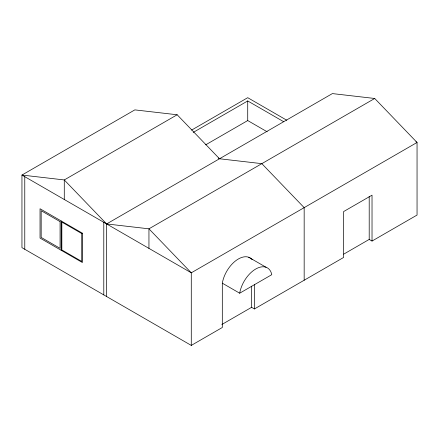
<?xml version="1.0" encoding="UTF-8"?>
<svg xmlns="http://www.w3.org/2000/svg" width="439" height="439" viewBox="0 0 439 439"><rect width="100%" height="100%" fill="white"/><g stroke="black" fill="none" stroke-linecap="round" stroke-linejoin="round"><path stroke-width="0.66" d="M304.167 280.236L304.167 207.647L261.831 163.654L219.5 158.764L177.169 114.771L64.281 179.946L21.95 175.057L21.95 247.651L191.278 345.411L222.31 327.494L222.31 283.177A23.245 13.422 -60 0 1 235.414 260.996A23.245 13.422 -60 0 1 252.145 259.652M191.574 130.109L247.722 97.688L286.799 120.248M193.209 132.419L247.722 100.948L283.693 121.718M205.655 144.848L247.722 120.56L267.181 131.793M343.726 254.137L369.204 239.425L372.025 241.055L417.05 215.061L417.05 142.472L374.719 98.479L148.947 228.823L106.617 223.939L64.281 179.946L64.281 199.498M239.683 293.208L271.796 274.666A23.245 13.422 -60 0 0 255.739 269.008A23.245 13.422 -60 0 0 239.683 293.208L222.31 283.177M221.821 324.52L251.602 307.322L254.422 308.952L343.583 257.479L343.583 211.593L372.025 195.174L372.025 241.055M374.719 98.479L332.383 93.589L106.617 223.939L106.617 296.528M177.169 114.771L134.833 109.882L21.95 175.057L191.278 272.817L417.05 142.472L415.92 141.819M218.315 158.078L219.5 158.764M248.672 257.227L266.045 267.252M369.204 196.282L369.204 239.425M254.422 284.406L254.422 308.952M251.602 286.19L251.602 307.322M247.722 100.948L247.722 120.56M191.278 345.411L191.278 272.817L148.947 228.823L148.947 248.381M103.791 222.31L103.791 294.898M61.208 220.971L61.208 250.301M24.771 176.687L24.771 249.281M82.373 233.191L40.042 208.755L40.042 238.081L82.373 262.522L82.373 233.191M81.742 233.559L61.839 222.068L61.839 249.939L81.742 261.424L81.742 233.559M60.083 221.624L41.173 210.709L41.173 237.428L60.083 248.348L60.083 221.624"/></g></svg>
